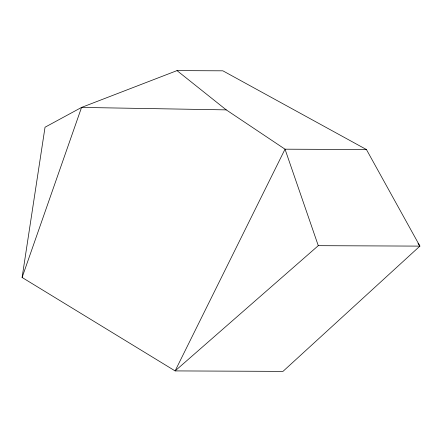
<?xml version="1.0" encoding="UTF-8"?>
<svg xmlns="http://www.w3.org/2000/svg" width="442" height="442" viewBox="0 0 442 442"><rect width="100%" height="100%" fill="white"/><g stroke="black" fill="none" stroke-linecap="round" stroke-linejoin="round"><path stroke-width="0.66" d="M22.1 277.471L45.034 127.224L81.555 107.423L177.01 70.615L222.873 70.819L366.44 149.545L419.9 246.117L282.974 371.385L175.109 370.91L22.1 277.471L81.555 107.423L226.249 109.881L285.024 149.186L366.44 149.545M318.284 245.669L175.109 370.91L285.024 149.186L318.284 245.669L419.9 246.117L418.016 243.244M177.01 70.615L226.249 109.881"/></g></svg>
